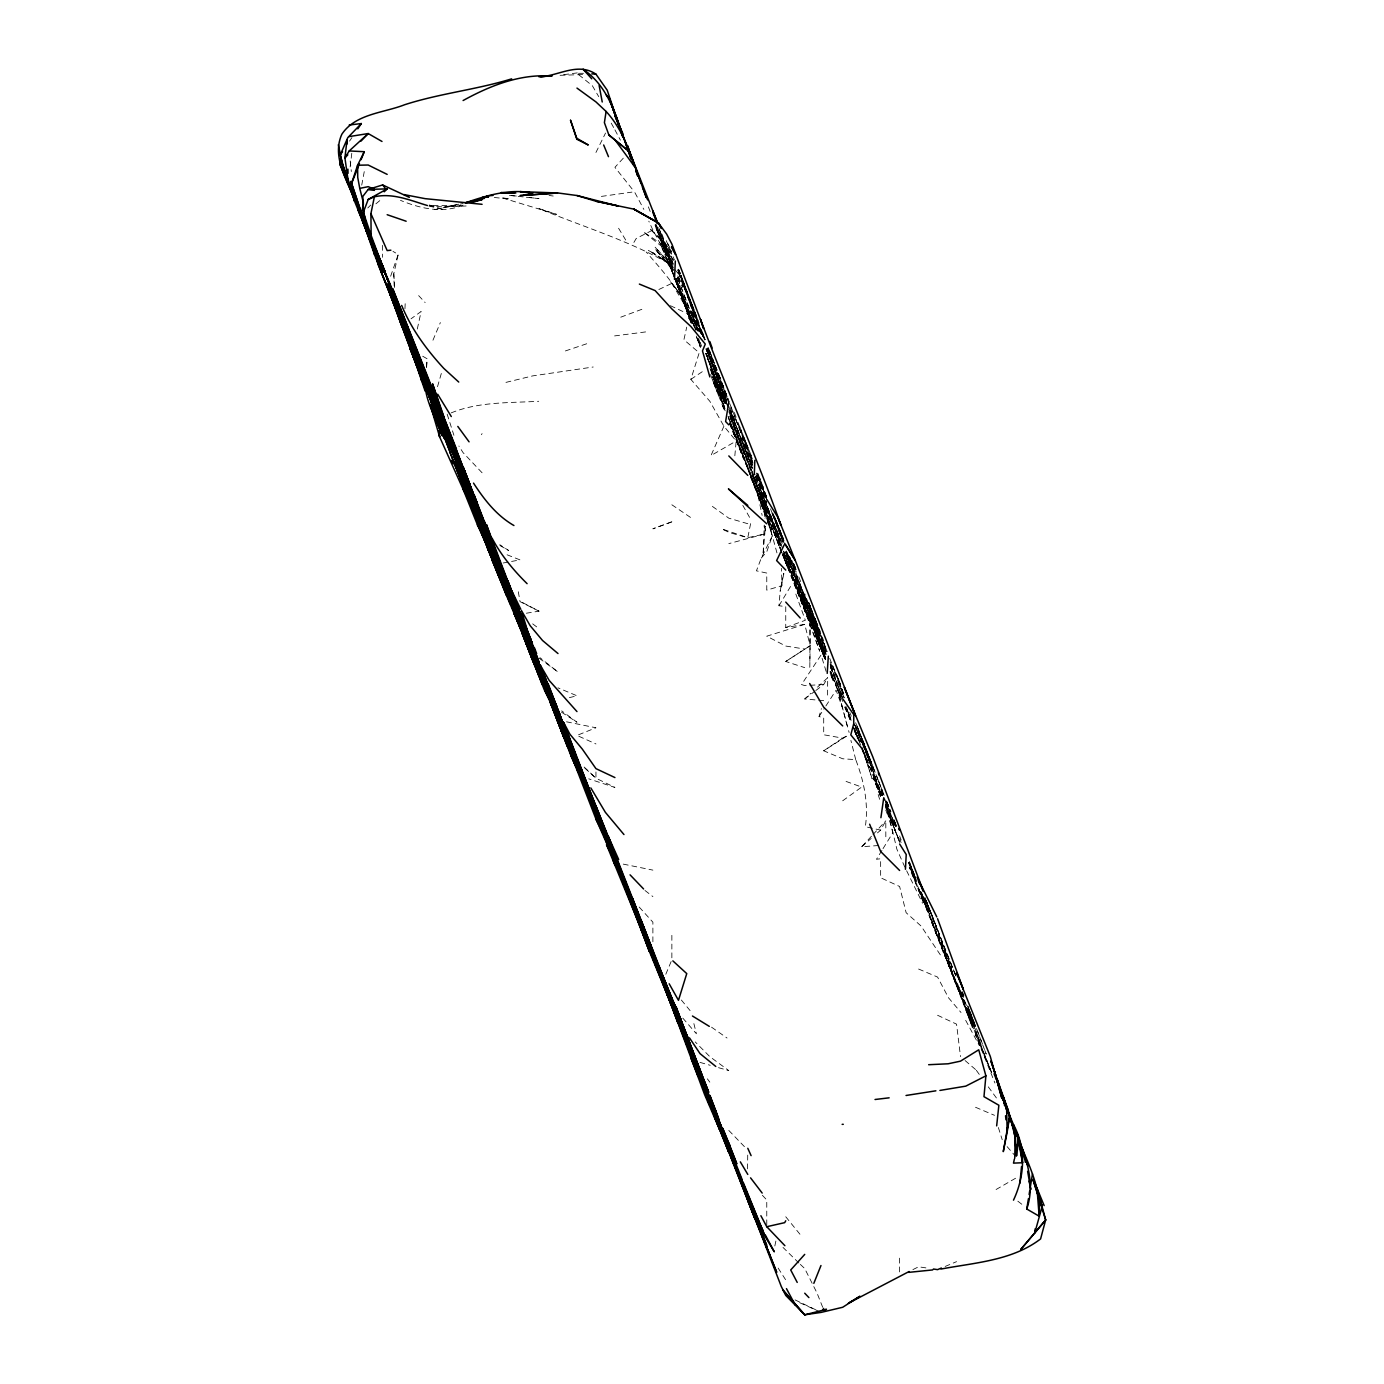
<?xml version="1.0" encoding="UTF-8"?>
<svg xmlns="http://www.w3.org/2000/svg" width="1384" height="1384" viewBox="0 0 1384 1384"><rect width="100%" height="100%" fill="white"/><g stroke="black" fill="none" stroke-linecap="round" stroke-linejoin="round"><path stroke-width="0.75" stroke-dasharray="5 3.75" d="M595.95 771.943L595.95 778.206L614.928 787.444L588.754 778.829M652.885 941.777L652.885 922.176L637.989 905.724M671.863 957.832L671.863 933.56M809.796 667.365L810.176 645.688L804.727 624.357L785.749 627.523L785.749 606.59L778.95 605.742L780.195 590.951L783.603 573.305M899.617 1271.913L899.617 1256.776M809.865 661.483L809.986 623.648L810.176 645.688L785.749 661.483L804.727 667.642M350.152 166.91L351.813 153.122M827.563 695.079L827.701 677.71L816.975 687.623M747.568 1168.857L747.758 1152.215M729.697 423.885L766.771 515.575L772.203 536.092L766.771 551.766L763.189 552.804L764.227 525.038M764.556 516.491L764.712 512.218L757.93 494.226L770.68 530.695L764.712 512.218L764.989 518.239M404.958 308.718L405.235 302.317M426.601 367.4L427.137 358.785L421.982 355.809M426.462 367.158L427.137 358.785M734.835 455.768L736.184 441.029L723.901 426.203L709.819 401.256L690.841 379.354L699.197 352.816L683.921 339.72L686.706 327.143M763.189 552.804L765.352 526.266M783.898 573.53L780.195 590.951M361.726 185.145L364.684 169.315M750.612 523.636L747.793 537.684L729.437 532.598L721.756 528.878L747.793 537.684L765.179 533.878L728.814 543.635M774.832 1245.963L776.164 1239.666M417.311 329.011L421.134 311.487L411.031 318.804M688.575 318.77L689.509 314.583C680.772 290.536 662.694 271.005 646.155 251.94M394.18 285.969L393.783 273.772L398.229 254.431L392.969 251.404M437.517 386.69L441.842 371.656M885.829 836.766L885.795 820.833L880.639 830.14L865.329 826.681C868.737 803.827 863.962 780.991 855.727 759.643L842.683 758.778L823.705 750.785L847.89 735.302L842.683 738.139L823.705 734.766L823.705 717.985L819.051 716.549L821.387 708.608M390.634 276.246L398.229 254.431M772.203 536.092L761.269 558.046L756.442 570.831L766.771 573.062L766.771 590.155L782.064 585.622L781.389 568.34M595.95 152.465L605.535 133.054M432.95 340.222L440.354 322.593M665.808 974.249L671.863 959.856M723.901 426.203L710.978 455.578L736.184 441.029M481.424 434.714L482.082 433.607M633.907 242.408L636.242 238.446L652.885 230.021L660.289 243.792L673.264 274.067L668.68 260.849L674.337 277.06L660.289 243.792M815.799 690.529L823.705 684.509L827.701 677.71M778.95 605.742L791.942 584.169M881.937 850.416L876.453 859.274L880.639 858.755L880.639 877.75L899.617 886.487L906.139 912.713L921.052 926.017L942.193 957.641M883.027 848.634L892.87 832.701L885.968 807.46M819.051 716.549L824.726 707.76M825.867 705.996L836.074 690.166L842.631 708.245L849.119 732.482M349.564 141.116L351.934 137.604M583.494 73.317L576.972 73.283L592.369 85.756L598.718 96.638M623.302 158.174L614.928 167.326L633.907 191.234M761.269 558.046L766.771 551.766M878.529 845.52L861.661 846.748L871.609 836.074M873.027 834.552L885.795 820.833M367.798 207.963L370.774 205.022M823.705 700.685L804.727 698.955L810.851 693.298M861.661 846.748L871.159 838.444M877.473 832.909L880.639 830.14M375.894 203.829L382.347 198.517M804.727 698.955L814.207 691.74M842.683 800.782L861.661 787.063L842.683 780.195M690.841 379.354L704.785 370.012M823.705 750.785L842.683 738.139M785.749 661.483L810.176 645.688M996.082 1189.513L1016.323 1177.819M912.904 1269.612L918.595 1266.793L927.038 1268.055M658.87 289.498L671.863 283.357L682.381 296.764L694.439 327.126M945.168 1266.447L956.552 1261.654M620.776 317.178L643.819 308.563M785.749 627.523L805.35 620.257L795.592 593.425M565.381 350.948L589.359 342.869M451.219 412.865C478.933 401.585 509.398 402.969 538.705 401.291M804.727 624.357L766.771 636.19L785.749 646.051L804.727 649.044M577.266 72.902L560.018 75.134M463.104 205.109C442.551 213.776 420.165 208.482 400.478 200.351M505.973 382.382L532.684 375.894L593.2 367.002M569.378 697.622L576.972 695.789L557.994 687.831M614.6 335.914L646.172 331.849M434.49 209.624L463.104 203.5M458.882 204.175L444.126 207.081L429.507 205.732M503.171 562.994L509.485 561.835M511.596 561.437L520.038 559.897L506.648 554.621M526.37 613.216L539.016 611.157L520.626 601.556M601.383 196.407L631.934 192.117M466.148 205.974L444.126 207.081L460.699 205.611L429.507 205.541M823.705 684.509L804.727 685.616L801.544 684.526L821.075 654.995L826.231 671.742M560.105 75.307L585.415 74.494M511.353 195.507L519.277 196.338M494.296 197.497L509.987 199.071L501.06 197.531L556.524 214.33L539.016 208.552C583.477 227.011 630.153 240.833 671.863 265.278L654.874 246.906L673.316 267.908M509.485 195.421L524.259 197.012M526.37 197.255L539.016 198.621L526.906 197.237M549.067 195.473L553.219 196.026M566.54 721.808L595.95 727.776L576.972 735.423L595.95 743.952M623.267 864.118L652.885 870.121M428.936 206.026L444.126 209.762L428.14 204.607M699.958 1062.376L710.251 1065.317M718.504 1067.669L728.797 1070.611L709.819 1056.632L695.218 1041.927M747.793 523.723L728.797 518.17L709.819 504.554M918.595 969.042L937.574 977.069L948.524 997.812L961.015 1012.517M975.53 1107.269L994.525 1115.331M799.865 1302.776L819.276 1311.513M670.392 305.691L689.509 314.583L695.806 330.43M937.574 1015.268L956.552 1024.143L960.513 1056.632M795.073 1299.905L815.608 1309.714M539.016 611.157L520.038 601.625L517.824 589.013M652.885 252.788L648.56 250.556L671.863 265.278L652.885 252.788L666.846 261.905L671.863 267.406L655.722 249.691L673.091 270.676M499.953 545.538L508.637 550.503L499.78 544.691M561.437 712.12L576.972 722.206L561.696 710.857M671.863 504.779L690.841 517.651M711.549 1027.188L727.033 1038.017M539.016 658.127L557.994 671.984L539.985 657.677M532.684 623.855L539.016 628.665M644.979 890.483L652.902 896.607M1017.828 1201.174L1024.662 1206.467M965.098 1060.559L975.789 1069.728M584.878 768.137L595.95 778.206L582.249 765.266M798.879 1263.021L783.015 1247.434M800.35 1264.405L804.727 1268.557L816.975 1292.916L824.068 1310.735M728.814 1130.434L746.322 1148.616M482.082 472.774L463.086 452.654L458.9 446.029M762.394 1195.309L766.771 1199.98L766.771 1226.259M418.66 295.622L425.147 302.577M655.722 249.691L672.503 268.375M674.735 269.534L680.426 275.987L695.062 316.227M1007.102 1146.609L1015.579 1156.332M682.779 1018.105L696.412 1033.779L693.384 1021.634M681.361 1000.026L690.841 1011.514M785.749 1216.761L801.474 1236.12M677.97 272.925L680.426 275.987L700.235 331.745M670.479 281.731L682.381 296.764L690.841 321.642L675.046 279.084L690.841 320.275L675.669 281.125M707.362 1078.845L709.819 1082.15M988.297 1086.855L998.314 1100.557M976.343 1070.334L979.907 1075.264M673.42 259.898L660.756 243.515L643.179 231.751L671.88 254.414L660.756 243.515L672.866 263.306M670.721 252.597L663.766 241.767L649.356 228.187L671.863 251.732L663.766 241.767L673.299 267.025M778.154 1268.09L785.749 1279.975M618.596 228.256L626.502 241.37M965.686 1020.354L979.405 1045.716M671.863 283.357L689.301 312.905L682.191 296.885L690.841 318.32M742.81 505.385L751.114 520.073M677.779 275.9L684.665 288.305L679.596 276.454M611.226 123.141L614.012 128.176M614.928 129.871L620.43 140.182M652.885 230.021L648.819 221.198M634.927 192.67L643.871 209.434M906.641 870.778L922.574 903.216M669.96 247.961L666.137 240.401L674.475 259.95M673.281 260.625L663.766 241.767L672.901 265.728M678.039 270.053L679.942 273.824M904.859 867.163L896.849 849.119L888.338 813.411L899.617 841.455M677.797 270.191L679.544 274.067M678.195 270.572L679.786 274.118M678.437 277.129L682.918 287.301L676.897 276.454L697.415 329.496M676.534 280.935L687.588 311.919L675.375 278.911M972.433 1027.828L965.911 1009.68L991.636 1072.756M792.444 569.689L825.227 653.957M803.602 599.341L825.435 654.494L785.749 552.631M678.627 269.707L680.305 273.617M823.272 653.248L809.519 617.852L825.279 659.355M980.01 1045.37L975.53 1034.886L994.94 1083.032M678.16 271.783L701.74 334.167M840.521 697.346L830.037 671.344M844.673 707.12L851.35 722.794M861.661 748.796L869.048 767.324L854.897 730.077L859.36 741.218M804.727 607.87L819.691 651.172L794.416 582.733L810.401 623.89L804.727 607.87L787.461 564.845L788.413 567.371M822.511 652.798L815.557 636.277L825.054 658.68M823.065 653.853L825.539 659.736M855.952 727.378L882.092 795.229L868.719 758.986M781.354 551.316L807.979 618.734L782.756 554.915M825.193 658.507L816.11 635.948L825.245 659.909L816.11 635.948L825.21 658.075M690.841 322.264L673.939 276.073M691.273 323.302L673.973 276.004M825.919 652.21L804.692 598.684L826.265 654.442M845.122 706.861L851.437 722.932M825.539 659.736L816.058 635.983M867.145 759.903L861.661 746.651L872.197 778.898L862.336 748.779M752.602 465.647L741.755 437.811L752.688 465.595M881.764 795.281L870.951 768.431L881.608 795.367L880.639 792.894M747.793 468.951L763.708 509.277L728.192 418.868M919.979 891.746L987.19 1063.154M752.636 472.93L730.302 415.113L766.771 509.364L753.415 474.92M830.538 666.88L842.06 696.463M750.318 476.702L763.708 509.277M840.503 696.36L830.642 671.846M816.058 621.364L820.089 631.208M706.048 353.404L725.372 403.436L706.169 353.647M696.412 330.067L676.24 278.409L688.592 312.49L675.617 278.755L677.779 284.343M706.151 353.664L711.791 367.452M728.797 411.653L732.672 421.134L730.354 415.183M952.469 973.609L959.683 991.359L950.099 967.52L971.776 1023.866L930.982 920.274L938.092 938.681M728.088 407.536L706.03 348.855L728.036 404.491M816.75 623.059L814.432 617.351L818.238 627.177M656.829 228.412L668.282 256.94L656.224 226.561L668.247 256.922L673.247 274.136M682.952 296.453L694.405 326.676M791.942 569.395L824.103 653.715M854.88 730.008L859.395 741.115M842.683 701.446L830.538 670.462M991.463 1072.306L975.547 1031.686L991.376 1072.669M704.992 339.876L700.944 329.876L704.923 339.755M715.199 365.48L717.829 371.95M682.191 296.885L694.18 326.486M730.337 415.442L747.775 461.322L745.267 454.8M811.733 616.555L786.441 551.628L804.727 599.22L790.627 563.011M877.525 778.569L884.151 795.298M924.875 897.368L953.559 970.547M765.473 511.786L766.771 515.004L728.122 416.48L764.746 509.866M785.749 562.492L787.496 566.834L782.912 555.278M991.359 1072.029L980.599 1045.041M708.279 347.557L714.404 363.508L709.819 351.467M752.412 459.038L739.662 426.48M707.691 350.083L720.822 384.147L707.639 349.754M778.933 528.238L784.987 543.272M791.925 560.537L795.8 570.156M813.55 615.517L816.612 623.094L814.363 617.056M823.705 643.11L827.078 651.535L820.695 635.585L827.061 651.535M690.858 316.365L694.751 326.07M955.254 974.44L926.173 901.14L951.673 968.437L926.277 901.071L940.203 936.864M782.15 543.549L775.784 527.736L781.164 541.265M785.351 551.438L802.858 597.611M915.481 877.871L910.776 866.194L916.779 881.106M830.469 666.621L832.061 670.583M881.176 795.627L862.44 748.606L880.639 794.07M854.291 730.06L857.872 738.952L852.925 726.704L857.474 738.727M765.75 511.63L765.127 510.091L779.694 547.407L772.808 529.466M793.897 583.027L798.845 595.31M673.333 264.396L671.863 260.763L673.264 264.43M774.383 516.44L783.534 539.708L774.607 517.028M793.188 563.617L796.578 572.076M818.896 628.786L823.705 640.809M886.936 802.045L890.881 811.924L885.552 798.776M755.404 476.304L769.227 512.461L754.643 474.21M717.518 386.067L710.701 369.095L721.652 397.329L711.151 370.185M916.208 882.213L908.544 862.63M919.391 890.448L944.718 956.171M816.301 635.844L825.002 657.608L800.609 596.331M783.5 553.496L808.464 618.458M743.502 436.808L747.066 445.786L744.35 438.52M729.714 403.54L752.896 463.034M735.613 419.438L747.775 450.129M829.743 658.438L840.313 684.976L834.171 669.354M896.175 825.348L893.891 819.657L896.936 827.251M947.348 954.666L956.552 977.779M730.216 411.74L752.394 468.242L729.835 410.615M885.518 802.685L894.808 826.023L884.203 799.45M910.793 866.176L915.516 878.062L909.305 862.163M718.382 385.565L725.597 403.626L705.598 353.491M761.217 492.323L775.421 527.944M919.322 890.068L927.315 910.534L909.98 866.661L917.004 884.514M854.499 730.666L857.665 738.589M783.621 553.842L785.749 559.171M880.639 796.284L873.408 778.189L880.38 795.783M751.097 476.252L736.755 440.7L772.237 529.795L752.481 480.871L764.054 512.599M729.973 424.04L741.34 452.533M729.558 422.95L741.046 452.36M757.792 474.816L767.255 498.586M778.189 526.352L783.673 540.227M883.771 794.122L876.695 776.286L880.639 786.614M772.082 513.395L783.05 542.355M886.867 801.924L890.742 811.664M893.839 819.449L896.157 825.297M747.793 456.097L752.256 468.224L728.814 406.498L752.429 468.328M918.595 888.217L924.183 902.281M970.841 1023.33L945.151 955.929L971.793 1023.883L956.552 983.574M841.904 696.463L830.348 666.88M730.147 417.328L759.608 493.258M811.491 624.513L822.788 652.954L785.749 558.184L789.52 567.994L788.136 564.447M715.269 365.445L728.192 399.37M709.836 351.847L714.438 363.542M862.976 740.388L873.667 768.431L857.163 726.531M869.567 758.501L857.059 726.756L875.138 772.324M709.836 354.321L707.483 348.284L728.814 403.194M832.528 665.306L840.313 684.976M884.393 798.101L895.586 826.473L884.705 798.481M707.172 350.29L726.306 400.011M706.255 348.803L720.251 384.493M854.153 723.572L861.661 742.706L854.309 723.469M720.13 384.562L726.392 400.426L706.93 349.443M830.192 664.355L842.683 697.934L839.119 688.419M971.793 1023.883L956.552 984.111L966.257 1009.49M767.376 506.803L780.87 541.092L758.363 484.279M677.468 277.682L690.841 312.611M789.139 563.859L785.749 555.278L812.598 625.153L809.761 617.714M801.353 596.746L804.727 605.275M700.217 342.575L701.688 346.311M783.552 552.96L802.166 600.172M800.523 596.279L785.749 558.652M766.165 510.696L759.574 493.275L766.771 512.357L752.585 475.387L780.092 544.933M780.524 545.919L766.771 510.852L780.386 544.863M697.674 339.53L700.719 347.211M766.771 514.173L782.133 553.306M718.504 395.513L712.31 379.337L725.043 412.086M696.913 317.299L681.136 275.572L699.11 323.614M795.886 569.291L793.689 563.565L796.059 569.602M816.647 623.077L814.398 617.351L819.864 631.346M693.453 310.258L680.893 275.71L702.57 334.651M855.658 722.69L869.706 758.415M963.126 996.964L960.704 990.771L974.734 1026.513L967.866 1008.555M742.724 437.257L752.861 463.052M883.148 794.485L880.639 788.119L883.649 796.111M707.639 347.938L721.427 383.8L707.691 347.903M956.552 984.56L960.911 995.684M849.776 712.362L851.264 716.151M855.71 727.482L860.917 740.717L855.053 725.389M752.256 464.678L747.793 453.225M756.702 475.992L766.771 503.015L755.699 473.587L760.404 485.438L756.564 475.525M699.474 331.935L690.841 309.86L699.214 331.191M706.809 350.152L709.836 357.868M747.793 454.99L748.433 456.616M874.152 777.756L880.639 794.243M684.198 295.726L698.193 331.485M706.134 348.976L726.721 402.675M854.897 730.198L858.651 739.8M730.337 415.563L746.149 457.187M783.707 551.42L785.749 556.593L783.621 551.126M760.318 492.842L774.331 528.584M822.788 652.954L795.16 582.301M676.153 280.9L690.841 321.642M781.856 552.51L772.999 529.363L782.012 553.029M697.951 339.824L700.909 347.367L697.917 339.807M954.285 971.447L956.552 977.26M810.799 608.043L813.014 613.7M825.21 646.864L814.069 617.593M707.743 348.214L727.188 398.955M804.727 596.573L789.468 556.368L827.009 654.009M830.106 661.967L833.203 669.908L830.279 662.382M757.532 474.989L766.771 499.226L756.771 472.982L766.771 499.987M874.55 777.531L881.522 795.419M893.078 825.037L885.397 805.35L899.617 841.939L885.777 806.024M859.239 739.748L860.121 742.032M823.705 650.272L811.024 616.97M858.824 740.353L853.34 726.306L858.409 739.264L854.741 729.593M726.669 402.709L709.819 358.473M662.677 242.408L672.797 268.219L657.711 228.931M830.625 671.396L834.656 681.724M706.169 353.266L709.836 362.625M707.622 358.525L724.576 402.692M697.64 338.959L700.685 346.744M728.814 418.314L737.413 440.32M752.861 481.096L763.916 509.398M960.375 990.961L981.152 1044.712L967.399 1008.832L974.249 1026.79M957.33 983.124L973.558 1024.904L967.347 1008.867M793.655 563.444L795.731 568.824M776.286 520.903L783.603 539.743M820.798 635.533L825.175 646.933M841.576 688.73L842.683 691.567L840.157 684.907M823.705 645.463L826.629 652.988M698.02 329.634L690.841 311.175L699.335 332.99M719.715 384.804L728.053 406.273M761.373 492.237L766.009 504.174M658.697 227.651L671.863 263.254M804.727 604.548L801.82 597.023M768.535 512.063L766.771 507.409L782.912 549.31M656.743 226.284L668.749 257.216M718.209 385.669L711.238 367.781L724.853 403.747L707.311 357.868L723.399 398.332L709.819 362.954L712.518 370.133M676.638 280.07L689.855 314.376M782.635 554.5L787.202 566.662M736.478 440.873L743.433 458.761M722.413 405.149L724.732 411.117M969.665 1010.96L975.53 1026.098L967.849 1006.116M982.467 1043.951L976.308 1028.087L986.221 1054.124L983.713 1047.342M926.225 900.776L930.792 912.54M958.801 986.965L962.537 996.618M863.183 742.014L876.747 776.545M921.658 893.528L949.355 967.105L921.64 893.078M809.069 603.355L812.927 613.579L807.512 599.514M841.904 689.232L844.223 695.201L834.933 671.344L842.683 691.567M739.8 426.756L752.291 458.312M775.974 520.073L783.552 539.604M882.75 795.731L880.639 790.299L882.421 794.9M772.774 512.91L783.621 541.231M701.377 329.634L705.113 339.651M718.469 373.576L728.226 399.526M816.871 627.627L804.727 595.553L819.241 634.149L798.464 580.398M750.907 458.035L752.463 462.066M757.913 476.183L761.806 486.251M888.511 813.308L899.981 843.202M704.612 339.945L700.771 329.98L702.864 335.499M701.809 333.734L700.442 330.188L702.778 336.208L678.056 269.344M847.787 711.22L850.918 719.282M854.81 729.368L858.703 739.437L854.949 729.714M697.847 330.845L691.17 313.614L697.553 330.638M778.413 539.673L780.611 545.365M766.598 510.938L739.575 439.074M648.369 206.839L650.688 212.807M662.4 242.563L673.16 270.434L656.725 226.37M733.433 426.047L744.332 454.263L729.576 416.048M779.78 547.355L782.012 553.116M782.756 555.036L785.749 562.717M710.009 368.49L724.991 408.453L711.289 372.625M926.207 901.122L951.673 968.437M946.621 955.081L937.574 931.432M798.827 576.92L801.042 582.647M875.293 777.116L856.419 726.894M731.098 407.052L752.671 461.962M845.953 706.394L851.195 719.991L846.662 708.331M728.814 409.422L733.209 420.84M766.822 511.007L756.027 482.929L759.92 493.067M676.049 278.53L689.301 312.905L676.568 279.257M967.693 1005.857L975.53 1026.374L968.541 1008.158M908.631 862.422L915.447 880.241M872.733 769.452L861.834 741.046L872.491 769.314M758.501 474.954L763.12 487.012L758.069 473.622M789.364 556.16L795.177 571.263M773.552 514.952L783.552 541.075M770.542 508.845L782.514 540.902M825.418 657.141L823.705 652.643L825.539 657.642M767.48 507.08L780.04 540.625M779.365 540.227L781.683 546.247M661.933 234.138L672.918 263.271M659.545 229.986L670.513 259.794M725.77 403.211L724.057 398.713L725.406 402.277M722.621 397.9L724.68 403.28M716.462 386.672L712.777 376.794L724.939 408.505L720.424 396.62M671.863 271.126L655.739 226.924M909.374 861.644L915.308 877.162M838.479 679.042L840.763 685.028M842.683 693.938L844.171 697.847M888.338 813.411L892.68 824.795L885.95 807.772L892.974 824.968L885.5 805.177M838.739 684.077L842.683 694.405M775.524 520.038L783.586 541.161M786.493 550.953L791.008 562.786L787.98 554.794M846.506 708.435L851.091 720.441M719.421 384.96L724.818 399.163L714.663 371.379M799.554 595.708L787.738 564.672L788.776 567.578M660.306 231.924L669.804 257.822M730.25 417.674L731.773 421.67M681.655 297.197L691.567 323.129M937.574 929.979L931.034 912.679L933.387 918.889M899.617 836.005L901.14 840.019M945.151 955.929L956.552 985.979L952.002 973.886M857.111 725.994L873.685 770.006M885.379 804.934L895.361 831.265M834.258 671.759L844.119 697.709M768.587 509.987L769.625 512.686M709.836 357.037L715.338 371.777M739.194 439.299L755.353 482.532M921.415 892.49L928.526 911.243M937.574 935.411L938.49 937.85L931.761 919.824M817.633 628.059L804.727 593.753M885.76 810.021L887.265 814.017M778.016 526.456L784.053 542.442M772.774 514.779L783.257 542.476M766.044 498.067L757.342 474.989L763.311 491.112M678.817 270.209L680.201 273.876L678.783 269.62M655.981 224.346L657.141 227.408M758.017 494.174L771.597 530.159L766.771 515.575L777.081 553.392M809.052 603.493L812.806 613.51M820.072 633.664L813.325 615.655M734.35 412.484L737.343 420.563M738.07 422.535L740.353 428.469M719.213 375.548L728.814 401.101M803.222 599.566L785.749 553.098L825.4 657.365M702.951 336.433L680.565 275.9M693.038 312.542L701.082 333.994M712.795 376.777L720.182 396.481M656.051 227.962L666.552 255.953L655.013 224.917M899.617 838.617L901.105 842.614M721.531 383.749L727.413 399.82M730.423 407.83L734.904 419.854M694.111 311.919L702.761 335.032M662.261 242.65L655.514 224.623M710.511 374.545L715.286 387.347M925.931 900.344L930.394 912.316M737.239 428.244L740.976 438.261M725.199 410.84L713.089 379.7M696.723 337.437L700.408 347.315L695.235 333.181M678.35 269.88L679.838 273.894M763.189 508.983L757.775 494.313L762.134 515.419M924.564 897.991L929.667 911.9M836.905 675.184L840.572 685.132M859.983 740.181L860.571 741.772M823.705 649.598L825.521 654.528M694.803 311.521L699.162 323.372M702.795 333.267L704.958 339.167M755.18 476.165L758.121 484.141M694.214 315.742L680.426 275.987M690.858 317.092L694.439 326.918M810.851 608.095L812.875 613.648M830.521 664.735L832.545 670.288M673.212 270.001L671.88 266.299L673.333 270.33M830.711 665.358L837.147 683.16M808.861 602.646L813.1 614.496M813.809 616.468L818.065 628.319L809.086 603.182M825.054 658.576L823.705 654.788L825.123 658.767M701.446 334.461L700.01 330.43L701.359 334.236M830.071 672.728L832.891 680.703L830.417 673.645M673.143 273.721L671.863 270.139L673.229 274.015M678.644 269.205L685.461 288.772M698.522 338.284L701.117 346.121M447.153 414.162L453.917 435.303M998.366 1127.527L1002.224 1139.724M878.165 794.502L880.605 802.53M855.727 759.643L850.901 740.405M842.631 708.297L837.597 689.284L847.579 727.361M764.314 525.972L765.629 532.304L765.162 526.387M350.187 160.942L351.328 171.53M393.783 273.772L394.648 288.183M382.468 245.331L382.503 257.303M671.863 521.82L652.885 528.826L671.863 521.82M841.039 697.052L837.77 689.18L841.039 697.069M923.526 902.662L909.253 867.076L923.526 902.662M963.852 995.926L961.586 990.269L963.887 995.909M734.212 420.252L730.285 410.356L734.212 420.252M924.996 901.814L921.017 891.936L924.944 901.849M694.007 309.514L690.841 301.522L693.938 309.566M766.771 497.444L762.619 486.736L766.771 497.444M893.943 825.521L885.777 804.744L893.943 825.521M767.514 510.609L766.771 508.707L778.725 539.864L767.514 510.609M741.616 452.689L729.87 422.76L741.616 452.689M946.051 955.41L939.061 937.522L956.569 983.176L946.051 955.41M687.519 311.884L681.741 297.145L690.841 320.984L673.852 275.987L687.519 311.884M818.446 634.616L815.47 626.814L818.428 634.616M880.501 796.008L873.736 777.998L880.466 796.025M824.778 654.113L823.705 651.137L824.778 654.113"/><path stroke-width="1.5" d="M1014.766 1158.27L1015.164 1134.655L1013.486 1124.638L1007.171 1109.518M1015.129 1136.558L1008.365 1110.746L997.189 1079.278L1006.652 1109.76L1007.171 1131.974L1003.279 1151.626L1009.645 1115.919L1003.002 1097.841L1005.095 1103.844M463.104 489.227L439.645 436.911L430.113 404.336L442.015 435.562C436.652 419.577 427.033 404.111 425.251 387.312M754.315 474.401L754.834 460.318M1013.486 1200.17C1024.714 1176.348 1026.426 1148.114 1013.486 1124.638L1014.507 1135.018M674.492 279.412L675.323 261.005M511.665 78.853C476.425 89.701 439.783 93.385 404.647 104.734C383.627 112.986 355.463 113.748 341.848 134.231C331.589 156.842 347.194 180.11 355.065 200.853L340.343 165.526L340.637 159.264M905.43 869.273L906.226 854.534L899.617 843.998M827.217 673.368L828.324 656.154M928.647 1064.711L948.109 1063.794L960.461 1061.165L978.747 1049.799L985.892 1075.852L983.972 1096.664L998.867 1105.262L996.653 1125.884M1019.904 1183.147L1021.53 1166.574M1022.136 1160.363L1022.949 1152.076L1013.486 1125.728C1023.97 1151.938 1036.529 1180.708 1026.755 1209.011L1039.142 1216.173C1041.477 1188.147 1027.983 1162.993 1017.673 1137.977M1035.197 1228.802L1034.782 1232.902L1020.804 1249.423L1045.664 1219.944L1038.709 1194.011L1033.277 1180.137M576.972 139.317L570.537 120.27L576.972 139.317L588.269 144.991L577.093 138.417M1015.129 1141.229L1016.565 1155.761L1018.814 1138.686L1017.136 1133.513L1018.676 1141.869M880.899 817.702L883.753 797.72M576.972 88.092L595.95 101.914L606.106 111.464L604.393 122.657L608.891 134.992L629.651 151.894L657.486 222.686M1008.209 1112.079L1009.766 1115.85L1007.171 1131.974L1006.774 1127.908M1026.755 1209.011L1028.433 1198.665M1029.108 1194.513L1029.783 1190.361M1030.457 1186.226L1032.481 1173.788M728.918 401.516L725.614 421.532L728.814 424.871M363.473 203.673L361.933 211.562L362.833 218.274L383.852 269.517M440.354 414.594L449.073 437.188L393.385 295.467L371.137 235.401L370.912 213.62L374.372 196.822C392.485 192.67 410.373 200.386 427.466 205.559M1014.385 1159.065L1013.486 1163.131L1022.516 1162.733L1018.814 1138.686L1016.6 1148.876M1045.664 1219.944L1034.782 1232.902L1042.083 1206.779L1033.156 1180.206L1045.664 1219.944L1040.595 1238.922C1012.136 1260.686 974.89 1262.658 940.947 1269.059M404.976 324.064L406.169 327.264L394.146 295.899L398.454 307.3C387.762 269.984 362.072 236.266 362.85 196.355L368.196 189.435L387.191 188.864L368.196 199.452L363.317 212.357L371.137 235.401M359.477 163.675L351.501 183.622L355.723 200.472L386.482 276.437M361.068 159.679L364.269 151.704L349.218 150.942L344.91 157.897L348.301 181.771L342.453 164.298L338.336 144.766M813.827 1283.331L820.971 1265.53M393.523 294.256L355.723 200.472L342.453 164.298L348.214 182.896L340.153 155.146L347.782 137.639L361.345 123.557L349.218 125.01M784.226 544.777L776.632 560.555L785.749 570.087M364.269 151.704L357.591 165.232L351.501 183.622L368.196 232.616L390.842 287.336M804.727 1254.388L790.714 1269.976L797.219 1282.414M823.705 1308.364L822.598 1310.302L826.525 1309.316L804.727 1314.8L783.275 1290.442L804.727 1314.8L821.214 1312.378L842.683 1307.274L859.931 1296.254L848.34 1303.244L909.115 1271.515M785.749 1220.792L784.676 1222.66L766.771 1226.708L760.889 1215.723M340.153 155.146L342.505 151.652M357.816 128.833L361.345 123.557M347.817 154.852L344.91 157.897L347.055 139.732L347.176 143.936M360.93 141.168L368.196 133.556L382.001 141.462M384.198 191.805L387.191 188.864M349.218 150.942L368.196 133.556L349.218 136.584M985.892 1075.852L965.755 1086.146L939.909 1090.436M463.104 100.53C490.49 85.462 520.315 73.715 551.957 76.051M368.196 199.452L374.372 196.822M941.38 1268.038L937.574 1269.63L933.37 1269.007M522.685 191.736L532.892 193.189C510.177 188.328 487.289 195.334 465.889 202.618L484.504 198.327M409.353 197.393L382.624 184.937L368.196 189.435L374.458 190.369M472.065 202.479L482.082 199.607L465.214 202.929M387.174 174.384L368.196 165.025L357.591 165.232L357.729 177.394L359.753 188.38L368.196 186.667L373.888 189.037M482.082 197.825L488.189 196.787M488.396 196.597L482.082 197.635L488.379 196.909M906.036 1095.488L935.895 1090.817M875.034 1099.501L889.151 1097.823M390.893 250.193L387.174 250.59L370.912 213.62M908.7 1272.363L932.712 1269.924M486.753 195.957L492.998 195.438M539.016 76.847L551.662 75.861M842.147 1124.344L843.288 1124.31M540.746 76.812C559.101 75.48 578.183 62.107 595.95 74.165L607.213 90.185L622.765 136.739M515.817 193.068L501.06 192.601L513.706 193.085M591.798 73.871L595.95 74.165M482.082 204.313L425.147 198.656L403.92 194.556M530.401 192.999L520.038 191.632L557.994 192.981L576.972 195.525L617.921 205.957L595.95 201.251L576.972 195.525M595.95 201.251L633.907 209.14L658.421 222.945L666.656 234.086L671.863 243.999L703.729 328.267M387.174 214.71L406.152 221.232M639.373 284.083L655.134 290.588L671.863 308.926L690.841 326.451L705.286 344.045L702.484 350.913L709.836 376.932M614.928 777.566L595.95 768.639L582.266 749.038L569.931 734.247L563.617 722.465L602.974 824.743M692.45 1016.012L709.3 1026.357M513.931 525.522C496.527 515.523 484.227 499.641 473.518 483.103M608.891 134.992L629.651 151.894L646.259 197.324L642.522 187.273M715.77 1066.441L700.027 1053.622L689.44 1037.81M557.994 653.542L542.545 640.498L530.176 625.706L521.37 610.413L532.252 646.432L572.388 749.453M747.793 505.402L728.417 488.898L766.771 523.809M458.744 382.053L443.814 368.403C426.618 349.754 411.359 329.029 401.671 305.432M672.866 960.877L686.758 973.609L678.471 1000.321L669.164 983.764M784.884 1245.686L766.771 1226.708M842.683 725.908L823.705 707.207L809.657 683.506M899.617 870.467L880.639 851.489L869.619 824.207M804.727 1314.8L785.749 1295.441L781.268 1286.445L726.531 1145.26M728.814 455.924L747.793 475.387M630.066 874.844L643.595 888.961M804.727 1293.21L808.896 1297.586M527.096 583.667C513.395 570.173 501.06 555.209 492.047 538.151M576.972 711.584L549.206 680.461L540.331 665.202L601.106 823.549M785.749 602.092L800.246 618.025M591.746 78.819L583.079 69.2C604.687 84.026 614.219 108.246 621.381 132.328L614.928 115.668L622.956 133.85M606.175 94.821L609.064 98.039L621.381 132.31M623.959 834.552L605.379 812.339L590.83 787.928M480.161 527.927L477.393 524.709L463.069 489.14L468.899 500.281M478.207 524.225L498.292 575.19L502.132 580.934M606.106 111.464C621.589 128.176 629.391 150.147 636.657 171.356M861.661 748.173L850.797 734.869L853.703 723.815L853.79 714.68L842.683 698.747M382.624 184.937L384.908 187.774M750.561 1177.853L762.169 1193.06M614.928 139.819L633.907 165.682M457.81 426.428L469.072 441.842M559.188 723.503L561.558 726.911M451.288 416.549L437.673 394.232M451.149 460.301L453.537 463.865M476.096 518.55L506.509 595.553L513.983 613.164L517.495 618.423M486.787 546.628L501.06 580.328M784.555 543.22L795.264 560.33L855.502 715.666L844.327 687.312L850.727 703.626L872.716 756.667L923.439 891.4M785.749 545.054L795.264 560.33L777.877 517.443L766.771 499.382M554.5 709.075L544.846 689.734L554.482 709.975M762.134 1231.552L774.296 1251.811L765.369 1235.047M740.319 1161.851L747.793 1174.41M661.604 228.412L658.421 222.945L633.907 209.14L658.421 222.945L661.448 228.498M609.617 850.105L595.95 818.999L524.173 633.958L539.016 671.828M609.652 850.278L606.486 844.638L642.868 933.214L637.28 918.405M482.082 533.099L477.393 524.709L487.531 547.061M671.517 247.044L675.548 254.448L671.794 246.871M786.458 1288.625L795.437 1305.354M554.344 710.528L544.05 689.267L482.082 529.328L488.898 547.856M756.425 1218.301L747.793 1194.773L756.425 1218.301L763.38 1231.328M557.994 721.808L556.973 719.836L568.08 746.962L550.105 701.878L554.482 710.459M602.818 832.113L595.95 818.999L603.009 832.874L614.928 863.339L602.905 832.822M371.483 238.982L384.89 271.299L368.196 232.529L387.191 278.028M645.826 196.13L647.712 199.901M618.683 859.516L607.991 835.746L671.863 998.625M499.382 577.751L504.036 587.248M512.426 592.127L520.765 609.237M576.972 769.123L583.304 782.531M486.857 543.583L477.947 524.38L491.718 557.96L464.938 490.196L475.992 518.481M567.405 746.582L557.095 719.749L570.917 755.595L580.709 776.735M747.793 1148.305L751.097 1155.623M504.26 587.11L492.081 560.053L506.509 595.553M570.917 755.595L576.107 767.186M632.28 897.922L638.197 913.994L595.95 806.042L610.552 842.302L607.87 835.694M557.147 707.691L532.062 646.536L557.147 707.674M595.95 806.042L539.137 664.51L552.787 700.321L539.846 664.926L546.074 682.277M513.983 613.164L521.266 630.862L513.983 613.164L520.038 626.987M369.909 236.11L377.521 253.635M936.795 916.917L918.595 880.138L923.024 890.777M531.093 639.789L520.038 613.198L532.408 643.906M666.309 985.425L681.222 1020.631L708.746 1092.409L696.688 1062.272L708.072 1090.765M672.641 1000.442L681.222 1020.631L659.355 967.52L666.465 985.339M557.216 707.829L540.331 665.202M456.495 449.108L392.693 288.702L525.92 628.163L511.907 592.421M549.171 692.225L551.247 697.138M595.968 806.872L610.015 842.596L588.684 789.157M777.877 517.443L780.818 524.83C756.218 455.561 726.15 388.298 700.529 319.375L703.349 328.492M728.814 1143.08L736.824 1163.875L722.656 1128.219L729.991 1145.9M760.525 1230.636L766.771 1245.514L717.344 1118.047M999.646 1090.09L1004.801 1103.844M372.14 240.764L383.472 267.821M1002.431 1098.169L1007.431 1110.193L1004.455 1102.633M405.564 325.102L419.317 360.982M406.619 325.015L406.152 323.769L433.59 396.568L419.594 360.826L475.196 501.613M520.038 613.666L531.854 642.418M582.889 777.445L652.885 956.794L614.928 858.443L633.907 907.696L627.436 890.812M1017.517 1137.942L1027.931 1165.864L1016.513 1133.877L1023.295 1151.869L1025.371 1162.301M532.183 644.027L507.703 580.623L518.74 608.908M528.186 648.785L535.245 666.621L521.924 632.661L532.754 660.825M601.279 825.729L615.62 861.281M1033.26 1179.168L1044.141 1205.585M603.666 144.991L608.476 156.669M416.636 352.712L391.447 289.429L405.391 325.205M474.435 506.855L520.038 625.17L501.458 576.557M551.264 701.204L520.038 621.122L539.016 667.953M478.916 520.159L413.92 351.155L445.544 435.164L501.06 575.606M387.191 278.219L390.911 287.457L372.14 240.833L384.458 271.541L377.365 253.722M442.015 413.626L428.884 381.707L444.126 419.023M463.104 467.169L470.127 485.057L463.086 467.204M376.119 256.836L378.195 264.776L406.152 334.651L374.718 255.244L361.985 218.776L375.375 254.881L368.905 237.494M475.248 501.752L434.766 398.332M520.038 613.198L535.227 651.068M518.706 610.413L525.972 628.146M516.267 611.832L544.466 683.212L525.747 634.875L536.888 663.213M523.533 629.547L530.799 647.279L524.017 629.27M523.066 629.824L501.06 573.443L537.096 665.566L525.02 634.443M721.773 1128.721L735.7 1164.515L709.819 1096.716L735.631 1164.549M363.11 218.118L350.965 181.304L355.723 200.472L349.218 184.487L359.788 210.316M344.91 173.069L354.512 201.164L376.137 254.431M414.283 349.841L404.301 323.683L425.995 380.046L392.589 295L411.982 343.301L393.921 295.778M361.674 218.949L368.196 234.986L357.695 209.122M463.104 481.909L455.215 462.654L478.933 523.809L465.387 487.808M468.674 485.905L576.972 764.401L560.191 720.493M643.992 932.556L728.797 1148.668L727.724 1145.952M1008.036 1111.975L1013.486 1127.804L1007.898 1111.819M349.218 184.487L355.723 200.472M392.589 295L404.976 325.448M419.594 360.826L438.174 407.519M403.834 326.105L410.996 343.872L387.174 283.893L431.375 397.865L424.663 379.822M504.901 578.996L524.726 628.855L501.06 566.904L517.824 610.932L510.973 592.975M557.994 709.646L560.174 715.009M559.188 718.538L592.975 808.619L570.398 748.312M453.814 461.841L471.131 506.406L450.181 452.758L464.297 488.431M673.8 1003.019L688.177 1038.536L686.568 1034.523M692.363 1055.646L686.204 1039.678L699.231 1073.551L664.614 986.411M652.885 958.299L755.058 1219.079L720.597 1129.396L734.16 1165.397M919.979 884.393L918.509 881.21M384.7 271.402L363.905 220.091L377.123 253.86M425.147 374.407L434.005 396.343M396.032 308.684L381.69 273.15L378.074 261.092M555.313 703.28L595.777 806.786M651.985 948.819L652.885 951.275L641.207 920.671L662.988 977.087M687.865 1038.709L675.911 1006.462L701.636 1074.607L663.23 977.225M650.964 950.462L639.512 919.703L671.88 1003.59M728.797 1148.184L721.099 1129.102L735.406 1164.671L717.673 1118.22M994.075 1073.776L996.463 1079.71M482.082 520.246L501.06 569.101L493.95 550.763M581.851 771.199L584.792 778.535L576.972 758.363M473.726 504.901L444.108 431.151L466.2 487.324M640.498 920.274L652.348 949.649L632.142 897.576M501.06 573.149L495.126 558.288L502.081 576.194L491.528 549.361L530.176 647.643M480.11 523.135L515.263 612.42L501.7 577.145M678.99 1021.928L690.841 1051.702M706.93 1093.464L705.217 1089.121L720.908 1129.223L693.107 1057.618L699.785 1075.679L694.336 1060.922L699.301 1073.725M677.745 1022.638L664.476 986.481L719.749 1129.898L704.664 1094.761L664.476 986.481L648.179 946.621L659.511 975.08M748.64 1201.848L776.718 1272.311L747.793 1199.668L748.329 1201.053M444.126 417.414L432.569 383.835L442.309 413.47L525.072 628.665M532.269 644.2L529.363 636.951L532.252 646.432M501.06 569.101L496.441 557.527L510.575 593.2L482.981 522.512L537.909 665.081M401.118 321.849L389.717 293.356L425.147 388.489M539.016 666.915L548.393 690.27M537.926 665.081L525.885 634.945L530.799 647.279M559.984 720.372L573.426 754.142L559.984 720.372L570.191 748.19M604.635 833.808L633.907 907.454L614.928 859.551M486.528 541.352L472.792 505.437L486.251 539.345M679.094 1021.876L685.426 1037.706M762.411 1236.742L766.771 1247.607L759.868 1230.255L769.556 1254.544M759.695 1230.151L748.087 1201.191M917.125 877.127L919.495 883.078M461.616 468.052L471.944 494.226L449.887 437.655L463.104 471.563M561.644 719.559L576.177 756.252M566.956 735.977L561.091 721.012L580.726 771.857M469.522 492.825L458.242 464.401L491.164 549.154L480.75 521.232M467.065 491.424L472.48 505.627L465.612 487.67L479.798 523.308M705.183 1089.104L709.836 1100.782M528.532 648.577L501.06 578.72M553.738 699.768L630.239 896.659M510.8 593.061L579.256 772.687M425.147 377.849L459.765 469.141L411.532 343.561M574.066 753.796L587.75 789.71L576.972 761.131M355.965 200.818L368.905 236.699M424.058 380.168L409.906 344.512L431.375 397.865M502.478 577.612L501.06 574.014L508.533 594.376M691.17 1058.725L698.263 1076.544M576.972 758.259L588.978 789.001M609.877 842.683L651.726 950.012L623.924 878.408L637.54 914.374M722.05 1128.565L718.071 1118.462L728.797 1145.866M729.16 1146.782L742.36 1180.171M448.866 437.067L467.619 486.511L425.13 375.981L433.123 396.845M557.994 716.099L571.973 752.55M431.6 397.727L435.424 407.398M671.257 1004.49L649.373 951.362L608.078 843.721L633.907 909.755M520.038 622.437L495.368 558.15M591.746 804.467L607.507 844.05L553.375 702.415L566.108 736.461M546.057 690.426L564.136 737.603L550.105 701.878L556.385 718.313M521.526 630.706L528.342 648.681L514.692 612.731L542.217 684.509M463.121 467.204L477.117 502.946M425.13 372.348L406.152 323.769L420.425 360.342L417.778 353.387M584.359 778.275L563.617 722.465M630.81 896.348L614.928 855.779M561.091 721.012L576.211 759.176M595.95 810.522L583.356 777.704M716.41 1117.494L713.971 1111.317L716.324 1117.442M557.994 717.812L558.721 719.645M521.924 632.661L535.245 666.621M999.594 1090.177L1005.078 1104.19M686.308 1034.367L701.705 1074.555M595.31 806.509L606.209 834.725M629.737 896.953L643.681 932.747M614.928 860.45L615.551 862.042M415.027 351.796L452.966 451.149M463.104 476.684L487.947 540.521M438.296 415.771L417.691 361.916L425.13 381.69M422.449 378.714L409.266 344.893M442.136 433.192L444.126 438.261L431.237 404.976M652.885 212.496L657.227 223.637M534.362 647.643L536.681 653.611M520.038 612.126L531.889 642.436M699.993 1075.541L709.819 1100.851M562.233 721.669L567.648 735.579L548.064 683.471M616.278 860.9L617.074 862.907M456.166 449.298L476.667 503.188L463.294 467.308M715.511 1116.992L727.361 1147.405M671.863 1006.497L659.96 975.339L671.084 1004.576M551.957 700.806L545.123 682.831L565.866 736.599M580.744 776.199L595.95 815.28M508.966 594.134L516.007 611.987M468.709 492.358L480.559 522.875M389.994 293.512L402.121 327.091L397.571 308.511M425.147 391.118L410.996 349.46L432.708 405.841L423.21 380.652M652.885 210.852L657.729 223.343M709.819 1097.339L707.068 1090.194L708.072 1092.806M633.907 904.254L639.979 919.962M563.08 722.171L576.228 756.373M649.598 947.434L638.699 919.218L650.774 950.566M539.016 667.192L545.037 682.883L527.667 635.965L538.722 664.597M503.517 575.363L520.038 619.029M593.511 808.308L581.332 776.528L600.466 826.213M613.32 860.744L614.928 864.913M446.427 435.666L444.126 429.524L452.43 451.461L444.126 429.836M406.152 331.831L417.76 361.881L413.626 350.982M471.287 506.319L482.082 534.241M554.724 701.636L560.866 717.569M595.95 808.169L614.928 857.388M616.209 862.422L622.627 879.151L601.85 825.4M485.871 525.643L490.922 538.791L474.349 495.61L476.926 503.049M517.166 607.991L520.038 615.447M570.986 748.64L592.075 804.658M997.207 1081.648L1008.365 1110.746M743.121 1182.144L764.729 1235.41L739.54 1174.687L756.027 1218.525M567.872 735.44L576.972 759.211L573.495 750.093M584.169 778.171L595.31 807.253M482.981 522.512L489.521 539.604L475.992 503.586M444.126 424.473L454.108 450.475L441.496 416.359M524.83 634.339L536.836 665.704M480.473 521.059L482.082 525.245L469.799 492.981M501.06 579.792L510.333 604.064M629.893 896.867L643.508 932.833L636.709 914.859M550.399 692.934L557.994 712.812M591.279 804.191L592.975 808.619M492.185 549.742L470.439 493.361L482.082 523.204M533.186 661.068L539.016 676.378M387.191 286.159L395.824 308.822M672.053 1004.023L678.869 1022.015M546.161 690.478L550.417 701.688L539.016 670.808L556.645 718.452M557.994 721.998L563.945 737.707L535.66 662.503M438.901 409.404L440.787 414.352M490.213 548.6L494.123 558.876M425.563 379.787L432.24 397.364L418.625 361.397M500.835 578.131L507.288 595.103M430.078 398.609L425.147 385.617L432.708 405.841M361.847 218.862L368.196 235.643L355.757 201.251M422.518 381.067L400.011 321.209L397.277 308.667M703.176 1087.945L709.836 1105.591M496.614 553.548L504.624 574.723M505.921 579.585L531.681 646.76L527.667 635.965M460.578 468.657L463.104 475.317L449.004 437.154L460.578 468.657L459.298 465.024M446.357 435.631L459.142 469.487M690.841 1046.858L694.56 1056.771M686.049 1039.765L690.858 1052.549M685.426 1040.128L698.937 1076.164M642.73 933.3L629.253 897.247L649.373 951.362L633.907 909.253M576.972 764.729L586.608 790.368M486.943 541.109L488.967 546.49M489.642 548.272L500.108 576.246M404.336 323.7L406.169 328.562M609.202 97.953L616.537 117.484M602.559 824.985L609.306 843.012M485.144 523.758L484.054 520.851L490.766 538.895M482.601 521.699L489.331 539.725M410.962 343.907L424.455 379.943M637.349 173.329L641.034 183.293M574.983 753.259L576.315 756.823M539.016 662.158L532.996 645.999L538.947 662.036M375.375 254.881L361.985 218.776M581.747 771.269L588.442 789.312M398.402 307.317L411.775 343.44M406.169 335.828L416.151 362.816M937.574 918.716L963.281 989.283L956.552 972.744L990.304 1056.476L1001.895 1098.481L994.508 1071.493L1006.652 1109.76L1003.711 1097.443L1004.524 1105.556M573.997 753.83L576.972 761.927M627.35 145.649L629.651 151.894M453.935 450.578L444.126 423.642L447.222 432.535M402.83 326.676L409.404 344.806M359.753 188.38L363.404 202.704M694.768 1056.649L701.273 1074.814M441.444 416.203L443.451 421.791M625.672 143.14L615.984 115.962L621.71 132.12M572.734 754.539L576.972 766.407M446.202 433.123L452.689 451.305M709.819 341.502L712.137 348.007M537.355 663.49L547.164 691.066M622.696 136.462L609.912 99.977L615.638 116.152M622.437 134.144L630.741 158.001M609.912 99.994L614.928 114.266M430.113 404.336L434.801 417.812L432.829 409.785M637.834 176.287L635.758 170.284L637.851 176.374M993.92 1069.745L990.909 1060.992L996.895 1079.468L994.508 1071.493M408.211 341.156L415.684 363.092L408.107 341.225M628.838 152.361L626.364 145.078L631.156 159.281M589.688 798.36L591.764 804.485M624.374 884.653L626.208 890.102M627.782 145.891L633.907 165.907M1009.766 1115.85L1015.164 1134.655L1016.565 1155.761M347.09 181.079L347.661 183.207M1038.709 1194.011L1042.083 1206.779L1036.979 1187.801L1039.142 1216.173M353.041 195.04L354.512 201.164L354.062 196.926M878.39 772.722L878.875 775.023M1029.125 1181.088L1030.786 1189.427L1027.62 1171.296M372.677 245.072L374.718 255.244L374.216 248.912M599.151 85.531L602.23 101.984M1019.437 1146.039L1022.516 1162.733M420.753 375.341L421.809 381.465L419.733 370.947M438.745 431.237L439.645 436.911L438.832 430.649M1005.545 1115.712L1005.943 1119.777M340.135 159.246L340.343 165.526M347.92 169.159L348.041 173.363M523.619 195.334L520.038 195.594L557.544 192.999L523.619 195.334M615.015 861.644L621.9 879.584L614.928 861.453M512.045 592.352L497.583 556.87L486.407 524.484L512.045 592.352M725.891 1144.897L714.352 1116.317L728.814 1152.439L725.891 1144.897M421.549 377.469L410.183 348.993L422.881 380.86L421.549 377.469M650.186 950.912L648.594 946.864L657.158 968.783L650.186 950.912M380.513 266.126L369.338 237.754L382.918 272.423L380.513 266.126M1021.271 1150.052L1019.022 1144.257L1021.288 1149.983M444.126 434.611L433.175 406.1L444.126 434.611M461.339 466.183L450.561 438.053L463.104 470.941L461.339 466.183M443.122 433.763L436.6 416.757L450.319 452.672L443.122 433.763M715.58 1110.383L709.836 1095.332L718.694 1118.826L715.58 1110.383M464.124 488.535L463.104 485.767L464.661 490.022L464.124 488.535M899.617 830.227L898.977 828.428L899.617 830.227"/></g></svg>
